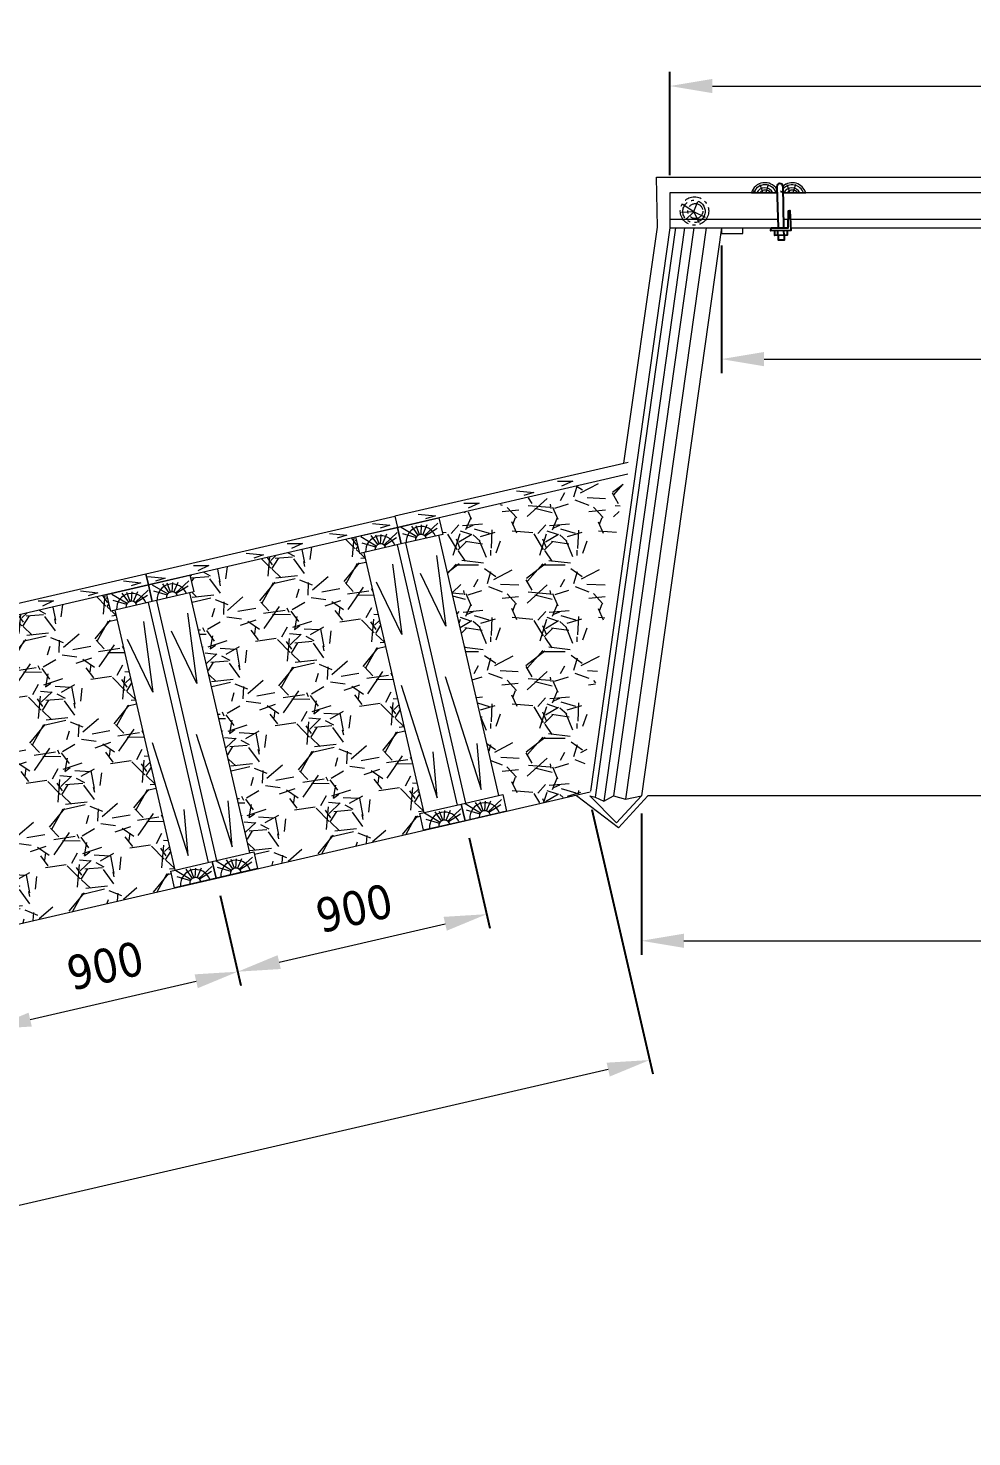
# Model space of a CAD drawing. Header units: millimetres. Extents: x 2161 to 3506, y -1213 to -250.
# Drawn here: x 2285.21 to 2318.44, y -526 to -476.4 of the extents above; entities that cross this region are included whole.
import ezdxf

# ---------------------------------------------------------------- set-up
doc = ezdxf.new("R2010")
doc.units = ezdxf.units.MM
doc.linetypes.add('ACAD_ISO10W100', pattern=[18, 12, -3, 0, -3])
doc.styles.add('стиль', font='TAHOMA.TTF')
doc.dimstyles.new('Копия DIN', dxfattribs={"dimtxt": 2, "dimasz": 2.5, "dimexe": 0.5, "dimexo": 0.625, "dimtad": 0, "dimdec": 0, "dimlfac": 100, "dimzin": 4, "dimdsep": 46, "dimtxsty": 'стиль', "dimcen": 2.5, "dimclre": 256, "dimclrt": 256, "dimadec": 0, "dimazin": 2, "dimtfac": 1, "dimtdec": 0, "dimtmove": 0, "dimatfit": 3, "dimfxl": 0, "dimtvp": 1, "dimtolj": 1, "dimtzin": 0, "dimlwd": 0, "dimarcsym": 0})

# ---------------------------------------------------------------- blocks, each defined once
blk = doc.blocks.new('*D466')
at = {"linetype": 'ByBlock', "lineweight": -2}
for p, q in [((2309.626760858512, -484.0573893767735), (2309.626760858512, -488.5567916807134)), ((2335.986486142586, -484.0573893767735), (2335.986486142586, -488.5567916807134))]:
    blk.add_line(p, q, dxfattribs=at)
at = {"color": 0, "linetype": 'ByBlock', "lineweight": 0}
blk.add_line((2311.126760858512, -488.0567916807134), (2334.486486142586, -488.0567916807134), dxfattribs=at)
at = {"color": 0, "lineweight": -2}
for points in [[(2311.126760858512, -487.8067916807134), (2311.126760858512, -488.3067916807134), (2309.626760858512, -488.0567916807134)], [(2334.486486142586, -487.8067916807134), (2334.486486142586, -488.3067916807134), (2335.986486142586, -488.0567916807134)]]:
    blk.add_solid(points, dxfattribs=at)
at = {"layer": 'Defpoints', "color": 0, "lineweight": -2}
for p in [(2309.626760858512, -483.4323893767735), (2335.986486142586, -483.4323893767735), (2335.986486142586, -488.0567916807134)]:
    blk.add_point(p, dxfattribs=at)
at = {"lineweight": 0, "insert": (2327.90559007691, -486.806825260297), "char_height": 1.2, "attachment_point": 5, "style": 'стиль'}
blk.add_mtext('\\A1;2640', dxfattribs=at)
blk = doc.blocks.new('*D467')
at = {"linetype": 'ByBlock', "lineweight": -2}
for p, q in [((2307.806623500045, -481.5773893767801), (2307.806623500045, -477.9415538095503)), ((2337.806623500045, -481.577389376774), (2337.806623500045, -477.9415538095503))]:
    blk.add_line(p, q, dxfattribs=at)
at = {"color": 0, "linetype": 'ByBlock', "lineweight": 0}
blk.add_line((2309.306623500045, -478.4415538095503), (2336.306623500045, -478.4415538095503), dxfattribs=at)
at = {"color": 0, "lineweight": -2}
for points in [[(2309.306623500045, -478.1915538095503), (2309.306623500045, -478.6915538095503), (2307.806623500045, -478.4415538095503)], [(2336.306623500045, -478.1915538095503), (2336.306623500045, -478.6915538095503), (2337.806623500045, -478.4415538095503)]]:
    blk.add_solid(points, dxfattribs=at)
at = {"layer": 'Defpoints', "color": 0, "lineweight": -2}
for p in [(2337.806623500045, -478.4415538095503), (2307.806623500045, -482.2023893767801), (2337.806623500045, -482.202389376774)]:
    blk.add_point(p, dxfattribs=at)
at = {"lineweight": 0, "insert": (2322.806623500045, -477.1915873891339), "char_height": 1.2, "attachment_point": 5, "style": 'стиль'}
blk.add_mtext('\\A1;3000', dxfattribs=at)
blk = doc.blocks.new('*D468')
at = {"linetype": 'ByBlock', "lineweight": -2}
for p, q in [((2306.806623500045, -504.0573893767735), (2306.806623500045, -509.0376829142563)), ((2338.806623500045, -504.0573893767735), (2338.806623500045, -509.0376829142563))]:
    blk.add_line(p, q, dxfattribs=at)
at = {"color": 0, "linetype": 'ByBlock', "lineweight": 0}
blk.add_line((2308.306623500045, -508.5376829142563), (2337.306623500045, -508.5376829142563), dxfattribs=at)
at = {"color": 0, "lineweight": -2}
for points in [[(2308.306623500045, -508.2876829142563), (2308.306623500045, -508.7876829142563), (2306.806623500045, -508.5376829142563)], [(2337.306623500045, -508.2876829142563), (2337.306623500045, -508.7876829142563), (2338.806623500045, -508.5376829142563)]]:
    blk.add_solid(points, dxfattribs=at)
at = {"layer": 'Defpoints', "color": 0, "lineweight": -2}
for p in [(2306.806623500045, -503.4323893767735), (2338.806623500045, -503.4323893767735), (2338.806623500045, -508.5376829142563)]:
    blk.add_point(p, dxfattribs=at)
at = {"lineweight": 0, "insert": (2322.806623500045, -507.2877164938399), "char_height": 1.2, "attachment_point": 5, "style": 'стиль'}
blk.add_mtext('\\A1;3200', dxfattribs=at)
blk = doc.blocks.new('*D470')
at = {"linetype": 'ByBlock', "lineweight": -2}
for p, q in [((2300.739078267723, -504.9174625065311), (2301.471152789015, -508.0884256336902)), ((2291.969747684655, -506.942021995626), (2292.701822205947, -510.1129851227851))]:
    blk.add_line(p, q, dxfattribs=at)
at = {"color": 0, "linetype": 'ByBlock', "lineweight": 0}
blk.add_line((2294.050901775954, -509.2883735088767), (2299.897122164666, -507.9386671828133), dxfattribs=at)
at = {"color": 0, "lineweight": -2}
for points in [[(2299.84088440108, -507.6950746666171), (2299.953359928251, -508.1822596990097), (2301.358677261844, -507.6012406012975)], [(2293.994664012368, -509.0447809926804), (2294.107139539539, -509.5319660250731), (2292.589346678776, -509.6258000903925)]]:
    blk.add_solid(points, dxfattribs=at)
at = {"layer": 'Defpoints', "color": 0, "lineweight": -2}
for p in [(2300.598483858757, -504.3084812160403), (2291.829153275689, -506.3330407051353), (2301.358677261844, -507.6012406012975)]:
    blk.add_point(p, dxfattribs=at)
at = {"lineweight": 0, "insert": (2296.693011996448, -507.3963757383901), "char_height": 1.2, "attachment_point": 5, "rotation": 12.999999999999917, "style": 'стиль'}
blk.add_mtext('\\A1;900', dxfattribs=at)
blk = doc.blocks.new('*D471')
at = {"linetype": 'ByBlock', "lineweight": -2}
for p, q in [((2291.969747684655, -506.942021995626), (2292.701822205947, -510.1129851227853)), ((2283.200417101588, -508.9665814847207), (2283.932491622881, -512.13754461188))]:
    blk.add_line(p, q, dxfattribs=at)
at = {"color": 0, "linetype": 'ByBlock', "lineweight": 0}
blk.add_line((2285.281571192887, -511.3129329979715), (2291.127791581598, -509.9632266719085), dxfattribs=at)
at = {"color": 0, "lineweight": -2}
for points in [[(2291.071553818012, -509.7196341557122), (2291.184029345183, -510.2068191881049), (2292.589346678776, -509.6258000903927)], [(2285.225333429301, -511.0693404817753), (2285.337808956473, -511.5565255141679), (2283.820016095709, -511.6503595794873)]]:
    blk.add_solid(points, dxfattribs=at)
at = {"layer": 'Defpoints', "color": 0, "lineweight": -2}
for p in [(2291.829153275689, -506.3330407051353), (2283.059822692623, -508.35760019423), (2292.589346678776, -509.6258000903927)]:
    blk.add_point(p, dxfattribs=at)
at = {"lineweight": 0, "insert": (2287.923681413381, -509.4209352274851), "char_height": 1.2, "attachment_point": 5, "rotation": 12.999999999999917, "style": 'стиль'}
blk.add_mtext('\\A1;900', dxfattribs=at)
blk = doc.blocks.new('223')
at = {"color": 7, "lineweight": 15}
for points in [[(3696.820343833757, -1073.215251530896), (3696.820984077176, -1073.615251530896), (3687.820984077176, -1073.615251530896), (3687.820632248237, -1073.215251530896), (3696.820343833757, -1073.215251530896)], [(3687.870451148361, -1073.322821691869), (3688.446153862564, -1073.520907086582), (3688.087514424971, -1073.54921320907)], [(3689.52205326575, -1073.313386317707), (3690.050576532691, -1073.4360117042), (3689.625866959328, -1073.520907086582)], [(3691.428500036754, -1073.303950943544), (3692.004202750957, -1073.502036338258), (3691.645563313365, -1073.530342460745)], [(3692.910218324802, -1073.29452706192), (3693.438741591743, -1073.417152448414), (3693.01403201838, -1073.502047830796)], [(3694.44665705773, -1073.285091687758), (3695.022359771932, -1073.483177082471), (3694.66372033434, -1073.511483204959)], [(3696.002911849634, -1073.285091687758), (3696.578614563836, -1073.483177082471), (3696.219975126244, -1073.511483204959)]]:
    blk.add_lwpolyline(points, dxfattribs=at)
blk = doc.blocks.new('*D402')
at = {"linetype": 'ByBlock', "lineweight": -2}
for p, q in [((2305.063616732449, -503.9170627388064), (2307.21212942441, -513.223293629632)), ((2230.584433603186, -521.1139384192898), (2232.732507618254, -530.4182691917354))]:
    blk.add_line(p, q, dxfattribs=at)
at = {"color": 0, "linetype": 'ByBlock', "lineweight": 0}
blk.add_line((2305.638098800061, -513.0735351787553), (2234.08158718826, -529.593657577827), dxfattribs=at)
at = {"color": 0, "lineweight": -2}
for points in [[(2305.581861036474, -512.829942662559), (2305.694336563646, -513.3171276949515), (2307.099653897239, -512.7361085972395)], [(2234.025349424674, -529.3500650616306), (2234.137824951846, -529.8372500940233), (2232.620032091082, -529.9310841593428)]]:
    blk.add_solid(points, dxfattribs=at)
at = {"layer": 'Defpoints', "color": 0, "lineweight": -2}
for p in [(2304.923022323484, -503.3080814483156), (2230.44383919422, -520.5049571287989), (2232.620032091082, -529.9310841593428)]:
    blk.add_point(p, dxfattribs=at)
at = {"lineweight": 0, "insert": (2269.577573988159, -520.1109549887378), "char_height": 1.2, "attachment_point": 5, "rotation": 12.999999999999917, "style": 'стиль'}
blk.add_mtext('\\A1;8000', dxfattribs=at)

msp = doc.modelspace()

# ---------------------------------------------------------------- hatches: boundary and pattern name
at = {"lineweight": 0}
h = msp.add_hatch(dxfattribs=at)
h.set_pattern_fill('GRAVEL', scale=0.12, style=0)
h.set_pattern_definition([(228.0128, (-2079.349731126352, 417.7042558110588), (-24.38402071907521, -27.43203370741509), [0.4100652, -40.5966]), (184.9697, (-2079.624051126352, 417.3994558110588), (36.57605916741495, 3.04797849046495), [0.7036859999999999, -69.6648]), (132.5104, (-2080.325091126352, 417.3384958110587), (30.47997782199803, -33.52803275095249), [0.4961783999999999, -49.12164]), (267.2737, (-2081.513811126352, 416.5764958110587), (3.047986764993807, 60.95998038403971), [0.640806, -63.43968]), (292.8337, (-2081.544291126352, 415.9364158110588), (-15.24004326660229, 36.57602079606134), [0.6283608, -62.20776]), (357.2737, (-2081.300451126352, 415.3572958110587), (-60.95998038403971, 3.04798676499381), [0.640806, -63.43968]), (37.6942, (-2080.660371126351, 415.3268158110588), (-39.62402503348792, -30.47997282838187), [0.8474327999999999, -83.89572000000001]), (72.2553, (-2079.989811126352, 415.8449758110588), (21.33604267856063, 67.05601944724367), [0.800064, -79.20636]), (121.4296, (-2079.745971126352, 416.6069758110588), (-24.38400628231738, 39.62395339196723), [0.6429756, -63.6546]), (175.2364, (-2080.081251126352, 417.1556158110588), (33.52797366366534, -3.047971395265387), [0.7340555999999994, -35.96867999999996]), (222.3974, (-2080.812771126351, 417.2165758110588), (-36.57600110068765, -33.52795638076436), [0.9492936, -93.98016]), (138.8141, (-2078.496291126352, 416.5460158110588), (-21.33598640906968, 18.28797186854881), [0.324006, -32.07671999999999]), (171.4692, (-2078.740131126352, 416.7593758110588), (39.62393951470968, -6.096015360054838), [0.6164183999999993, -61.02551999999996]), (225, (-2079.349731126352, 416.8508158110588), (-6.394884621840901e-16, -3.047997922440237), [0.4310508, -3.879468]), (203.1986, (-2079.563091126352, 417.2165758110588), (15.240051390709, 6.096026729167518), [0.2321292, -22.98071999999999]), (291.8014, (-2079.776451126352, 417.1251358110588), (-3.048002138273411, 9.144005890478237), [0.3282791999999999, -16.08576]), (30.9638, (-2079.654531126352, 416.8203358110588), (9.143990345769872, 6.096004750392662), [0.5331839999999993, -17.23955999999998]), (161.5651, (-2079.197331126352, 417.0946558110588), (6.096002781817178, -3.047995466958092), [0.3855444, -9.253079999999999]), (16.38950000000001, (-2081.544291126352, 417.1251358110588), (30.48001681676322, 9.143980979961364), [0.5401056000000001, -53.47056]), (70.3462, (-2081.026131126352, 417.2775358110588), (-12.19196602641181, -33.527952586254), [0.4531188, -44.85863999999999]), (293.1986, (-2079.197331126352, 417.7042558110588), (-6.096026729167517, 15.240051390709), [0.4642559999999999, -22.74864]), (343.6105, (-2079.014451126352, 417.2775358110588), (-30.48001681676322, 9.143980979961373), [0.5401055999999994, -53.47055999999996]), (339.444, (-2081.544291126352, 415.2353758110588), (-15.24001891710709, 6.095992603260165), [0.520842, -25.52124]), (294.7751, (-2081.056611126352, 415.0524958110587), (-15.23996448435221, 33.52798443138801), [0.4364063999999996, -43.20431999999995]), (66.80140000000002, (-2079.166851126352, 414.6562558110588), (6.096026729167521, 15.240051390709), [0.4642559999999999, -22.74864]), (17.35400000000001, (-2078.983971126352, 415.0829758110588), (-39.62400213823195, -12.19198161072676), [0.5109395999999999, -50.58287999999999]), (69.444, (-2080.660371126351, 414.6562558110588), (-6.095992603260173, -15.24001891710709), [0.2604216, -25.78176]), (101.3098999999999, (-2079.349731126352, 414.6562558110588), (-3.047984955464818, 12.19196095308314), [0.1554179999999999, -15.38639999999999]), (165.9638, (-2079.380211126352, 414.8086558110588), (9.144006425636608, -3.04799472494837), [0.6283608, -11.93886]), (186.0090000000001, (-2079.989811126352, 414.9610558110588), (30.47995505331354, 3.04799288225743), [0.5823204, -57.64968]), (303.6901, (-2079.654531126352, 416.5460158110588), (-3.048001045568679, 6.095994119078207), [0.4395888, -10.550136]), (353.1572, (-2079.410691126352, 416.1802558110588), (51.8160214279721, -6.096027301985807), [0.7674683999999999, -75.97919999999999]), (60.94540000000001, (-2078.648691126352, 416.0888158110588), (-12.19197163899491, -21.33594913300095), [0.3138096, -31.06728]), (90, (-2078.496291126352, 416.3631358110588), (-3.048, 3.048), [0.18288, -2.86512]), (120.2564, (-2080.050771126352, 415.0524958110587), (12.19197416020333, -21.33598923897307), [0.4234403999999999, -41.92068]), (48.01279999999999, (-2080.264131126351, 415.4182558110588), (24.38402071907521, 27.43203370741509), [0.8201316, -40.18656]), (0, (-2079.715491126351, 416.0278558110588), (3.048, 3.048), [0.79248, -2.25552]), (325.3048, (-2078.923011126352, 416.0278558110588), (-30.47994718914443, 21.33600202858172), [0.481932, -47.71116]), (254.0546, (-2078.526771126352, 415.7535358110588), (-3.048007775641769, -12.19202904384435), [0.4437948, -21.74604]), (207.646, (-2078.648691126352, 415.3268158110588), (-57.91197965882726, -30.48001916966807), [0.7225739999999999, -71.535]), (175.4261, (-2079.288771126352, 414.9915358110588), (-39.62400912569701, 3.047985253463354), [0.7644347999999993, -75.67895999999992]), (175.4261, (-2079.288771126352, 414.9915358110588), (-39.62400912569701, 3.047985253463354), [0.7644347999999993, -75.67895999999992])])
h.paths.add_polyline_path([(2306.203468085266, -492.1496221627017), (2299.693572698116, -493.6701944227896), (2299.83723808169, -494.2614391059081), (2299.679710656606, -494.2944920454057), (2301.786466470218, -503.4061815408896), (2301.936659985447, -503.3737251423918), (2302.070616184405, -503.9579497202756), (2304.669352719413, -503.3475283937099)])
h = msp.add_hatch(dxfattribs=at)
h.set_pattern_fill('GRAVEL', scale=0.12, angle=13, style=0)
h.set_pattern_definition([(241.0128, (-1491.299935609375, -263.8744689515721), (-17.58819494249036, -32.21416363058341), [0.4100652, -40.5966]), (197.9697, (-1491.498659724182, -264.2331655205462), (34.95297116549519, 11.19768207267192), [0.7036859999999999, -69.6648]), (145.5104, (-1492.168019098126, -264.4502628068327), (37.24094428247516, -25.81220829623099), [0.4961783999999999, -49.12164]), (280.2737000000001, (-1493.154859578128, -265.4601366135186), (-10.74314479849951, 60.08322787251495), [0.640806, -63.43968]), (305.8337, (-1493.040571706838, -266.0906679127228), (-23.07725638678619, 32.21031595157609), [0.6283608, -62.20776]), (10.27370000000003, (-1492.672707655649, -266.60009303955), (-60.08322787251495, -10.7431447984995), [0.640805999999999, -63.43967999999993]), (50.6942, (-1492.042176356445, -266.4858051682602), (-31.75196181481455, -38.61223930807346), [0.8474327999999999, -83.89572000000001]), (85.2553, (-1491.505363404122, -265.8300823964904), (5.704879012209489, 70.13694330911872), [0.800064, -79.20636]), (134.4296, (-1491.439185710934, -265.0327603420328), (-32.67249587382036, 33.12318611124353), [0.6429756, -63.6546]), (188.2364, (-1491.889289652711, -264.5736035391894), (33.35429824975815, 4.572300939786578), [0.7340555999999997, -35.96867999999998]), (235.3974, (-1492.615773858775, -264.6787621353137), (-28.09641142421381, -40.89644704212396), [0.9492936, -93.98016]), (151.8141, (-1490.207821912101, -264.8110411075896), (-24.90304501330312, 13.01969969616186), [0.324006, -32.07671999999999]), (184.4692, (-1490.493407865653, -264.6580015756583), (39.97968559453464, 2.973672089783056), [0.6164183999999997, -61.02551999999999]), (238, (-1491.107953381555, -264.7060353396623), (0.6856503462908407, -2.969877933153356), [0.4310508, -3.879468]), (216.1986, (-1491.398123076215, -264.3976453017213), (13.47814222086082, 9.368051587626155), [0.2321292, -22.98071999999999]), (304.8014, (-1491.585445148828, -264.5347372574001), (-5.02683580692459, 8.223994317254894), [0.3282791999999999, -16.08576]), (43.96380000000001, (-1491.398084869165, -264.804299220601), (7.538327769717316, 7.996714812762255), [0.5331839999999998, -17.23955999999999]), (174.5651, (-1491.014311448773, -264.434162402383), (6.625412419377722, -1.598573287552151), [0.3855444, -9.253079999999999]), (29.38950000000002, (-1493.307975524158, -264.9324147293113), (27.64186779806208, 15.76613325918954), [0.5401056000000001, -53.47056]), (83.3462, (-1492.837378472071, -264.6673600931192), (-4.337338442745307, -35.41122894575053), [0.4531188, -44.85863999999999]), (306.1986, (-1491.151441611501, -263.84018641089), (-9.368051587626155, 13.47814222086083), [0.4642559999999995, -22.74863999999997]), (356.6105, (-1490.877257700144, -264.2148305561167), (-31.75576412274719, 2.053109420490301), [0.5401055999999997, -53.47055999999998]), (352.444, (-1492.882872019701, -266.7737403029399), (-16.22071818296562, 2.511494384145234), [0.520842, -25.52124]), (307.7751, (-1492.366552177688, -266.8422289702053), (-22.39152062980837, 29.2404182836118), [0.4364063999999998, -43.20431999999997]), (79.80140000000002, (-1490.436091998286, -266.8032098602189), (2.511520330436808, 16.22075750093006), [0.4642559999999999, -22.74864]), (30.354, (-1490.353890314748, -266.3462876173555), (-35.86584241260537, -20.79296297022307), [0.5109395999999999, -50.58287999999999]), (82.44400000000002, (-1491.891333177445, -267.1391787589027), (-2.511494384145243, -16.22071818296562), [0.2604216, -25.78176]), (114.3098999999999, (-1490.614284795734, -266.8443489090374), (-5.712459769435964, 11.19383435435863), [0.155418, -15.3864]), (178.9638, (-1490.678266135991, -266.7027114193006), (9.595295760355823, -0.912920931238967), [0.628360799999999, -11.93885999999998]), (199.0090000000001, (-1491.306524668166, -266.6913475841553), (29.01310656745176, 9.826371047746605), [0.5823204, -57.64968]), (316.6901, (-1491.336376295938, -265.0715884167728), (-4.341181280596862, 5.254103135894768), [0.4395888, -10.550136]), (6.157199999999976, (-1491.016507801704, -265.3731219465776), (51.85928792457701, 5.716282134958152), [0.7674683999999999, -75.97919999999999]), (73.94540000000002, (-1490.253468287928, -265.2908056418914), (-7.079947942851582, -23.53170701369902), [0.3138096, -31.06728]), (103, (-1490.166682863282, -264.9892339050376), (-3.655530771105497, 2.284229143825296), [0.1828799999999998, -2.865119999999996]), (133.2564, (-1491.386491791724, -266.6159642017041), (16.67904792711359, -18.04655177516438), [0.4234403999999999, -41.92068]), (61.01279999999999, (-1491.676661486384, -266.307574163763), (17.58819494249036, 32.21416363058342), [0.8201316, -40.18656]), (13, (-1491.279213256768, -265.5901810258147), (2.284229143825296, 3.655530771105497), [0.79248, -2.25552]), (338.3048000000001, (-1490.507044467827, -265.4119118142683), (-34.4983042691495, 13.93266542230372), [0.4819319999999995, -47.71115999999994]), (267.0546, (-1490.059251500129, -265.5900664046671), (-0.2272777458141597, -12.56520069209301), [0.4437948, -21.74604]), (220.646, (-1490.082055584518, -266.0332756312578), (-49.5711869233747, -42.72617913639834), [0.7225739999999999, -71.535]), (188.4261, (-1490.630308786086, -266.5039490974434), (-39.29409583524728, -5.943597041274939), [0.7644347999999997, -75.67895999999998]), (188.4261, (-1490.630308786086, -266.5039490974434), (-39.29409583524728, -5.943597041274939), [0.7644347999999997, -75.67895999999998])])
h.paths.add_polyline_path([(2290.930080249231, -495.6670588227927), (2291.066991397796, -496.2600861597254), (2290.917820652177, -496.2945249399356), (2293.027222073193, -505.4313463042453), (2293.164896834147, -505.3995615812202), (2293.301077430947, -505.9894245508041), (2299.132161085634, -504.6432128151448), (2298.996781121135, -504.0568177650577), (2299.143411595966, -504.0229654525698), (2297.031050154646, -494.8733228317325), (2296.883685663895, -494.9073446051486), (2296.748933903331, -494.3236706052464)])
h = msp.add_hatch(dxfattribs=at)
h.set_pattern_fill('GRAVEL', scale=0.12, angle=13, style=0)
h.set_pattern_definition([(241.0128, (-1500.069266192442, -265.8990284406669), (-17.58819494249036, -32.21416363058341), [0.4100652, -40.5966]), (197.9697, (-1500.26799030725, -266.2577250096411), (34.95297116549519, 11.19768207267192), [0.7036859999999999, -69.6648]), (145.5104, (-1500.937349681194, -266.4748222959276), (37.24094428247516, -25.81220829623099), [0.4961783999999999, -49.12164]), (280.2737000000001, (-1501.924190161196, -267.4846961026136), (-10.74314479849951, 60.08322787251495), [0.640806, -63.43968]), (305.8337, (-1501.809902289906, -268.1152274018177), (-23.07725638678619, 32.21031595157609), [0.6283608, -62.20776]), (10.27370000000003, (-1501.442038238717, -268.624652528645), (-60.08322787251495, -10.7431447984995), [0.640805999999999, -63.43967999999993]), (50.6942, (-1500.811506939513, -268.5103646573552), (-31.75196181481455, -38.61223930807346), [0.8474327999999999, -83.89572000000001]), (85.2553, (-1500.274693987189, -267.8546418855852), (5.704879012209489, 70.13694330911872), [0.800064, -79.20636]), (134.4296, (-1500.208516294002, -267.0573198311277), (-32.67249587382036, 33.12318611124353), [0.6429756, -63.6546]), (188.2364, (-1500.658620235778, -266.5981630282843), (33.35429824975815, 4.572300939786578), [0.7340555999999997, -35.96867999999998]), (235.3974, (-1501.385104441843, -266.7033216244086), (-28.09641142421381, -40.89644704212396), [0.9492936, -93.98016]), (151.8141, (-1498.977152495168, -266.8356005966845), (-24.90304501330312, 13.01969969616186), [0.324006, -32.07671999999999]), (184.4692, (-1499.26273844872, -266.6825610647531), (39.97968559453464, 2.973672089783056), [0.6164183999999997, -61.02551999999999]), (238, (-1499.877283964623, -266.7305948287572), (0.6856503462908407, -2.969877933153356), [0.4310508, -3.879468]), (216.1986, (-1500.167453659282, -266.4222047908161), (13.47814222086082, 9.368051587626155), [0.2321292, -22.98071999999999]), (304.8014, (-1500.354775731896, -266.5592967464949), (-5.02683580692459, 8.223994317254894), [0.3282791999999999, -16.08576]), (43.96380000000001, (-1500.167415452233, -266.8288587096959), (7.538327769717316, 7.996714812762255), [0.5331839999999998, -17.23955999999999]), (174.5651, (-1499.783642031841, -266.458721891478), (6.625412419377722, -1.598573287552151), [0.3855444, -9.253079999999999]), (29.38950000000002, (-1502.077306107225, -266.9569742184062), (27.64186779806208, 15.76613325918954), [0.5401056000000001, -53.47056]), (83.3462, (-1501.606709055138, -266.6919195822141), (-4.337338442745307, -35.41122894575053), [0.4531188, -44.85863999999999]), (306.1986, (-1499.920772194569, -265.8647458999849), (-9.368051587626155, 13.47814222086083), [0.4642559999999995, -22.74863999999997]), (356.6105, (-1499.646588283211, -266.2393900452117), (-31.75576412274719, 2.053109420490301), [0.5401055999999997, -53.47055999999998]), (352.444, (-1501.652202602769, -268.7982997920347), (-16.22071818296562, 2.511494384145234), [0.520842, -25.52124]), (307.7751, (-1501.135882760756, -268.8667884593003), (-22.39152062980837, 29.2404182836118), [0.4364063999999998, -43.20431999999997]), (79.80140000000002, (-1499.205422581354, -268.8277693493139), (2.511520330436808, 16.22075750093006), [0.4642559999999999, -22.74864]), (30.354, (-1499.123220897816, -268.3708471064503), (-35.86584241260537, -20.79296297022307), [0.5109395999999999, -50.58287999999999]), (82.44400000000002, (-1500.660663760512, -269.1637382479975), (-2.511494384145243, -16.22071818296562), [0.2604216, -25.78176]), (114.3098999999999, (-1499.383615378802, -268.8689083981323), (-5.712459769435964, 11.19383435435863), [0.155418, -15.3864]), (178.9638, (-1499.447596719059, -268.7272709083954), (9.595295760355823, -0.912920931238967), [0.628360799999999, -11.93885999999998]), (199.0090000000001, (-1500.075855251234, -268.7159070732502), (29.01310656745176, 9.826371047746605), [0.5823204, -57.64968]), (316.6901, (-1500.105706879006, -267.0961479058678), (-4.341181280596862, 5.254103135894768), [0.4395888, -10.550136]), (6.157199999999976, (-1499.785838384772, -267.3976814356724), (51.85928792457701, 5.716282134958152), [0.7674683999999999, -75.97919999999999]), (73.94540000000002, (-1499.022798870996, -267.3153651309863), (-7.079947942851582, -23.53170701369902), [0.3138096, -31.06728]), (103, (-1498.93601344635, -267.0137933941324), (-3.655530771105497, 2.284229143825296), [0.1828799999999998, -2.865119999999996]), (133.2564, (-1500.155822374792, -268.6405236907991), (16.67904792711359, -18.04655177516438), [0.4234403999999999, -41.92068]), (61.01279999999999, (-1500.445992069452, -268.332133652858), (17.58819494249036, 32.21416363058342), [0.8201316, -40.18656]), (13, (-1500.048543839836, -267.6147405149097), (2.284229143825296, 3.655530771105497), [0.79248, -2.25552]), (338.3048000000001, (-1499.276375050895, -267.4364713033632), (-34.4983042691495, 13.93266542230372), [0.4819319999999995, -47.71115999999994]), (267.0546, (-1498.828582083197, -267.6146258937619), (-0.2272777458141597, -12.56520069209301), [0.4437948, -21.74604]), (220.646, (-1498.851386167586, -268.0578351203526), (-49.5711869233747, -42.72617913639834), [0.7225739999999999, -71.535]), (188.4261, (-1499.399639369153, -268.5285085865383), (-39.29409583524728, -5.943597041274939), [0.7644347999999997, -75.67895999999998]), (188.4261, (-1499.399639369153, -268.5285085865383), (-39.29409583524728, -5.943597041274939), [0.7644347999999997, -75.67895999999998])])
h.paths.add_polyline_path([(2282.160749666164, -497.6916183118878), (2282.297660814729, -498.2846456488205), (2282.148490069109, -498.3190844290304), (2284.257891490125, -507.4559057933404), (2284.39556625108, -507.424121070315), (2284.531746847879, -508.013984039899), (2290.362830502567, -506.6677723042396), (2290.227450538068, -506.0813772541525), (2290.374081012897, -506.0475249416647), (2288.261719571579, -496.8978823208274), (2288.114355080827, -496.9319040942434), (2287.979603320263, -496.3482300943414)])

# ---------------------------------------------------------------- linework, layer by layer
at = {"color": 7, "lineweight": 15}
for p, q in [((2307.806623500045, -482.202389376774), (2307.806623500045, -483.4323893767735)), ((2311.58391892129, -482.202389376774), (2307.806623500045, -482.202389376774)), ((2310.679972150844, -482.202389376774), (2311.58391892129, -482.202389376774)), ((2333.563805923689, -482.202389376774), (2311.796218102875, -482.202389376774)), ((2311.796218102875, -482.202389376774), (2312.595537918042, -482.202389376774)), ((2307.80662350106, -483.4323893700178), (2305.009442548911, -503.2695859143274)), ((2308.004855658769, -483.4323893767735), (2305.177063233202, -503.4866779952548)), ((2308.330037837389, -483.4323893767735), (2305.484022446429, -503.6159125897587)), ((2308.649023708103, -483.4323893700178), (2305.828886349635, -503.4323893767735)), ((2309.082842246588, -483.4323893767735), (2306.245440014681, -503.5548293305995)), ((2309.626760858512, -483.4323893700178), (2306.806623500045, -503.4323893767735)), ((2307.806623500045, -483.1323893767724), (2311.611417590063, -483.1323893767724)), ((2307.806623500045, -483.4323893767735), (2311.974860081978, -483.4323893767735)), ((2309.626760858512, -483.4323893700178), (2309.626760858512, -483.6323893700167)), ((2310.376760858512, -483.6323893700167), (2310.376760858512, -483.4323893700178)), ((2311.81027200486, -483.1323893767724), (2311.980346905596, -483.1323893767724)), ((2312.052558583761, -483.1323893767724), (2333.307465442803, -483.1323893767724)), ((2312.06710577387, -483.4323893767735), (2337.806623500045, -483.4323893767735)), ((2309.626760858512, -483.6323893700167), (2310.376760858512, -483.6323893700167)), ((2299.664372902778, -494.2610966448239), (2301.77891281361, -503.4201752538053)), ((2297.033573727857, -494.8684644915524), (2299.14811363869, -504.0275431005336)), ((2298.202817805601, -494.5985232263396), (2300.317357716433, -503.7576018353213)), ((2298.495128825036, -494.5310379100362), (2300.609668735868, -503.6901165190179)), ((2290.895042319711, -496.2856561339185), (2293.009582230543, -505.4447347429002)), ((2288.264243144791, -496.893023980647), (2290.378783055623, -506.0521025896286)), ((2289.433487222533, -496.6230827154347), (2291.548027133365, -505.7821613244159)), ((2289.725798241969, -496.5555973991313), (2291.840338152801, -505.7146760081127)), ((2302.698031472418, -503.4323893767735), (2302.698031472418, -503.4323893767735))]:
    msp.add_line(p, q, dxfattribs=at)
at = {"color": 7, "lineweight": 0}
for p, q in [((2306.34610650975, -491.692192785606), (2298.123398426953, -493.5905545268349)), ((2306.327700610041, -492.1069637654954), (2298.214002682711, -493.9801585293171)), ((2262.758544806589, -513.0445194973158), (2305.007462034863, -503.2905883998109))]:
    msp.add_line(p, q, dxfattribs=at)
at = {"color": 7, "lineweight": 15}
for points in [[(2306.191328264911, -491.7197044452921), (2307.373327028648, -483.4059752517181), (2307.342513716279, -481.650322257113), (2338.082924848241, -481.650322257113), (2338.2235480318, -483.4594212530622), (2341.15733435343, -503.4323893767735), (2339.700576708169, -504.6328280877036), (2338.46244404367, -503.4334287969517), (2307.031226474, -503.4334287969517), (2306.001226024207, -504.5578682652097), (2304.526085293111, -503.4323893767735)], [(2311.093400025474, -482.202389376774), (2310.986625099061, -481.9212825362823)], [(2311.195742095127, -482.202389376774), (2311.283628275231, -481.8975334191594)], [(2312.051182909073, -482.202389376774), (2311.944407982662, -481.9212825362823)], [(2312.153524978724, -482.202389376774), (2312.24141115883, -481.8975334191594)], [(2310.749025564383, -482.1310506709318), (2310.872421932932, -482.202389376774)], [(2311.706808447981, -482.1310506709318), (2311.738655692116, -482.1494624054752)], [(2311.795918561465, -482.1825675854755), (2311.830204816529, -482.202389376774)], [(2303.850917828713, -492.349613286052), (2304.393479788543, -492.3502039256907), (2303.998752799807, -492.5284623112404)], [(2302.409295796502, -492.6921097253377), (2303.014802805828, -492.7556132716688), (2302.671722765885, -492.8638702296861)], [(2298.946684465342, -493.5108836664562), (2299.552191474667, -493.5743872127875), (2299.209111434724, -493.6826441708051)], [(2300.553833630095, -493.1301604826592), (2301.096395589926, -493.1307511222973), (2300.701668601189, -493.3090095078471)], [(2298.123398426953, -493.5905545268349), (2298.214002682711, -493.9801585293171), (2289.444672099644, -496.0047180184119), (2289.354067843886, -495.6151140159297), (2298.123398426953, -493.5905545268349)], [(2298.214002682711, -493.9801585293171), (2298.348973315317, -494.564780568188), (2296.887418218141, -494.902207149704), (2296.752447585533, -494.3175851108328), (2298.214002682711, -493.9801585293171)], [(2297.342627788546, -493.8424868716849), (2297.948134797873, -493.905990418016), (2297.605054757928, -494.0142473760336)], [(2299.675557779889, -493.6427319478013), (2299.810528412496, -494.2273539866721), (2298.348973315317, -494.564780568188), (2298.214002682711, -493.9801585293171), (2299.675557779889, -493.6427319478013)], [(2298.350035860594, -493.9742229554337), (2298.896886116447, -494.300104281456)], [(2298.946363461881, -494.2580494886546), (2298.71971388699, -493.94017850891)], [(2298.994597082403, -494.237091259222), (2298.880430257475, -493.9233967196985)], [(2299.045276304469, -494.2294393892357), (2299.068502722144, -493.897643800916)], [(2299.110005789629, -494.2387273978083), (2299.263709772014, -493.8834803372576)], [(2299.632122470617, -493.8374905559387), (2299.168234101056, -494.268334899328)], [(2295.826259706137, -494.1925680279516), (2296.431766715463, -494.2560715742827), (2296.088686675519, -494.3643285323)], [(2296.923908164968, -494.3034704768372), (2297.470758420819, -494.6293518028596)], [(2297.520235766255, -494.5872970100579), (2297.293586191363, -494.2694260303135)], [(2297.568469386775, -494.5663387806259), (2297.454302561848, -494.2526442411019)], [(2297.619148608843, -494.5586869106389), (2297.642375026517, -494.2268913223194)], [(2297.683878094002, -494.5679749192117), (2297.837582076388, -494.212727858661)], [(2298.205994774991, -494.1667380773426), (2297.742106405429, -494.5975824207314)], [(2298.187526163223, -494.3515337063138), (2297.766405036618, -494.6186663422524)], [(2298.390911067585, -494.1947389466445), (2298.872385329944, -494.3363911436015)], [(2299.613653858851, -494.0222861849101), (2299.192532732244, -494.289418820849)], [(2292.889700263549, -494.8898815262773), (2293.495207272876, -494.9533850726086), (2293.152127232932, -495.0616420306257)], [(2294.331322295761, -494.5473850869918), (2294.873884255592, -494.54797572663), (2294.479157266856, -494.7262341121802)], [(2296.964783371958, -494.5239864680477), (2297.446257634318, -494.6656386650049)], [(2299.586737863747, -494.9760482082212), (2299.924372962458, -497.4590063592056), (2299.025365077782, -495.6060591901323)], [(2291.034238097143, -495.3279322835987), (2291.576800056973, -495.3285229232369), (2291.182073068238, -495.5067813087869)], [(2298.035959842634, -495.2752054806544), (2298.373594941344, -497.7581636316385), (2297.474587056669, -495.9052164625652)], [(2289.427088932389, -495.7086554673958), (2290.032595941715, -495.7721590137273), (2289.689515901771, -495.8804159717449)], [(2290.906227196822, -495.6672914368962), (2291.041197829429, -496.2519134757669), (2289.579642732251, -496.5893400572829), (2289.444672099644, -496.0047180184119), (2290.906227196822, -495.6672914368962)], [(2290.177032878814, -496.2826089777492), (2289.950383303923, -495.9647379980051)], [(2290.225266499336, -496.2616507483169), (2290.111099674408, -495.9479562087933)], [(2290.275945721402, -496.2539988783307), (2290.299172139077, -495.9222032900108)], [(2290.340675206562, -496.2632868869029), (2290.494379188947, -495.9080398263522)], [(2290.86279188755, -495.8620500450331), (2290.398903517988, -496.2928943884232)], [(2289.444672099644, -496.0047180184119), (2289.579642732251, -496.5893400572829), (2288.118087635073, -496.9267666387988), (2287.983117002466, -496.3421445999276), (2289.444672099644, -496.0047180184119)], [(2288.1545775819, -496.328029965932), (2288.701427837752, -496.6539112919542)], [(2288.750905183188, -496.6118564991531), (2288.524255608296, -496.2939855194085)], [(2288.799138803708, -496.5908982697205), (2288.684971978782, -496.2772037301967)], [(2288.849818025775, -496.5832463997342), (2288.87304444345, -496.251450811414)], [(2288.914547510935, -496.5925344083063), (2289.068251493321, -496.2372873477559)], [(2289.436664191923, -496.1912975664367), (2288.972775822362, -496.6221419098264)], [(2289.418195580156, -496.3760931954086), (2288.997074453551, -496.6432258313473)], [(2289.580705277527, -495.9987824445286), (2290.127555533379, -496.3246637705503)], [(2289.621580484518, -496.2192984357391), (2290.103054746876, -496.3609506326963)], [(2290.844323275783, -496.0468456740049), (2290.423202149177, -496.3139783099438)], [(2288.19545278889, -496.5485459571425), (2288.67692705125, -496.6901981540997)], [(2289.266629259567, -497.2997649697488), (2289.604264358277, -499.7827231207331), (2288.705256473602, -497.92977595166)], [(2290.81740728068, -497.0006076973161), (2291.155042379391, -499.4835658483004), (2290.256034494716, -497.6306186792269)], [(2299.8920589466, -499.2326023204411), (2301.163118027614, -503.2073302037872), (2301.025509890655, -501.5906999508802)], [(2298.341280925486, -499.531759592874), (2299.612340006502, -503.5064874762199), (2299.474731869543, -501.8898572233126)], [(2291.122728363533, -501.2571618095359), (2292.393787444547, -505.2318896928816), (2292.256179307587, -503.615259439975)], [(2289.571950342419, -501.5563190819691), (2290.843009423435, -505.5310469653145), (2290.705401286475, -503.9144167124079)], [(2301.925068323328, -503.3864325956537), (2302.060038955935, -503.9710546345247), (2300.598483858757, -504.3084812160402), (2300.46351322615, -503.7238591771695), (2301.925068323328, -503.3864325956537)], [(2304.986486142593, -503.4323893767735), (2305.926234698306, -504.384579399911), (2306.806623500045, -503.4323893767735)], [(2304.986486142593, -503.4323893767735), (2305.177063233202, -503.4866779952548), (2305.484022446429, -503.6159125897587), (2305.828886349635, -503.4323893767735), (2306.245440014681, -503.5548293305995), (2306.806623500045, -503.4323893767735)], [(2300.46351322615, -503.7238591771695), (2300.598483858757, -504.3084812160402), (2299.136928761578, -504.6459077975564), (2299.001958128973, -504.0612857586854), (2300.46351322615, -503.7238591771695)], [(2300.451756780359, -503.8942020229771), (2299.987868410797, -504.3250463663668)], [(2300.595797865963, -503.7016869010685), (2301.142648121814, -504.027568227091)], [(2300.636673072953, -503.9222028922797), (2301.118147335312, -504.0638550892369)], [(2301.192125467249, -503.9855134342903), (2300.965475892357, -503.667642454545)], [(2301.240359087771, -503.964555204857), (2301.126192262844, -503.6508606653337)], [(2301.291038309837, -503.9569033348711), (2301.314264727512, -503.625107746551)], [(2301.355767794998, -503.9661913434435), (2301.509471777383, -503.6109442828924)], [(2301.877884475985, -503.5649545015737), (2301.413996106423, -503.9957988449634)], [(2301.859415864218, -503.7497501305451), (2301.438294737612, -504.0168827664842)], [(2299.169670170335, -504.0309344224719), (2299.716520426187, -504.3568157484946)], [(2299.210545377326, -504.2514504136829), (2299.692019639684, -504.3931026106404)], [(2299.765997771623, -504.3147609556938), (2299.539348196729, -503.9968899759489)], [(2299.814231392143, -504.2938027262607), (2299.700064567216, -503.9801081867369)], [(2299.86491061421, -504.2861508562743), (2299.888137031885, -503.9543552679544)], [(2299.92964009937, -504.295438864847), (2300.083344081755, -503.940191804296)], [(2300.433288168591, -504.0789976519486), (2300.012167041985, -504.3461302878874)], [(2293.155737740261, -505.4109920847483), (2293.290708372868, -505.9956141236191), (2291.829153275689, -506.3330407051353), (2291.694182643083, -505.7484186662643), (2293.155737740261, -505.4109920847483)], [(2291.694182643083, -505.7484186662643), (2291.829153275689, -506.3330407051353), (2290.367598178512, -506.670467286651), (2290.232627545905, -506.0858452477802), (2291.694182643083, -505.7484186662643)], [(2291.826467282895, -505.7262463901636), (2292.373317538748, -506.0521277161858)], [(2292.422794884184, -506.0100729233847), (2292.19614530929, -505.6922019436399)], [(2292.471028504704, -505.9891146939523), (2292.356861679777, -505.6754201544285)], [(2292.52170772677, -505.9814628239657), (2292.544934144445, -505.6496672356458)], [(2292.58643721193, -505.9907508325384), (2292.740141194316, -505.635503771987)], [(2293.108553892918, -505.5895139906685), (2292.644665523356, -506.0203583340582)], [(2293.09008528115, -505.7743096196402), (2292.668964154545, -506.0414422555788)], [(2290.400339587268, -506.0554939115668), (2290.94718984312, -506.3813752375892)], [(2290.441214794258, -506.2760099027775), (2290.922689056618, -506.417662099735)], [(2290.996667188555, -506.3393204447886), (2290.770017613663, -506.0214494650433)], [(2291.044900809076, -506.3183622153558), (2290.930733984149, -506.0046676758317)], [(2291.095580031143, -506.3107103453694), (2291.118806448818, -505.9789147570493)], [(2291.160309516303, -506.3199983539418), (2291.314013498688, -505.9647512933906)], [(2291.682426197292, -505.918761512072), (2291.21853782773, -506.3496058554614)], [(2291.663957585524, -506.1035571410436), (2291.242836458919, -506.3706897769823)], [(2291.867342489885, -505.9467623813741), (2292.348816752245, -506.0884145783315)]]:
    msp.add_lwpolyline(points, dxfattribs=at)
at = {"color": 7}
for points in [[(2311.577590650418, -481.9883684014542), (2311.620051822149, -483.4243975428738)], [(2311.792708358874, -481.9701363038596), (2311.814756841394, -483.429168020962)], [(2311.376673923966, -483.4300231129212), (2311.974798864908, -483.4357365084045), (2311.985756998286, -482.8365847510025), (2312.03780429643, -482.828118506129), (2312.071838711058, -483.5299945600212), (2311.365544851041, -483.5348404745212), (2311.376673923966, -483.4300231129212)], [(2311.936954961712, -483.5309200036002), (2311.936936428689, -483.6876672529627), (2311.504512124316, -483.7028553830981), (2311.503352879169, -483.5338949673326)], [(2311.614812185232, -483.6989812907717), (2311.613674327146, -483.5331380468281)], [(2311.830071611505, -483.6914206884988), (2311.824477220788, -483.5316917185276)], [(2311.830071611505, -483.6914206884988), (2311.830681036908, -483.8704121307067), (2311.640647594942, -483.8710591516204), (2311.634579282424, -483.6982870068435)]]:
    msp.add_lwpolyline(points, dxfattribs=at)
at = {"color": 7, "linetype": 'ACAD_ISO10W100', "lineweight": 0, "ltscale": 0.05}
for points in [[(2308.218091094747, -482.880130998515), (2308.659053708653, -482.8625022442441), (2308.794284686334, -482.5099181307608)], [(2308.847201586427, -483.2562181114657), (2308.670813569953, -482.8860082530567), (2308.271007994842, -482.6156936657401)], [(2308.365081933728, -483.1445683312934), (2308.670813569953, -482.868379498784), (2309.058859283764, -483.0622988051248)]]:
    msp.add_lwpolyline(points, dxfattribs=at)
for centre, radius in [((2308.677408995322, -482.8440218447916), 0.5), ((2308.659053708653, -482.8566249897061), 0.3937188765685278), ((2308.706093153855, -482.8448734899733), 0.2644373327766516)]:
    msp.add_circle(centre, radius, dxfattribs=at)
at = {"color": 7, "lineweight": 15}
for centre, radius, start, end in [((2311.158863592643, -482.3461356357541), 0.5, 32.57452953417717, 163.2921038697964), ((2311.158863592643, -482.3461356357541), 0.4260955202662444, 19.71592301897929, 160.2840769810207), ((2311.148988037869, -482.3487361930068), 0.3205902425452223, 27.16096028538256, 152.8390397146174), ((2311.172747490295, -482.3487361930068), 0.2414315940495726, 37.31255219431686, 142.6874478056831), ((2312.116646476242, -482.3461356357541), 0.5, 16.70789613020357, 130.4897589813435), ((2312.116646476242, -482.3461356357541), 0.4260955202662444, 19.71592301897929, 139.1820672143354), ((2312.10677092147, -482.3487361930068), 0.3205902425452223, 27.16096028538256, 152.8390397146174), ((2312.130530373895, -482.3487361930068), 0.2414315940495726, 37.31255219431686, 142.6874478056831), ((2311.168789251701, -482.3447774992958), 0.1543586032785242, 67.28695266422126, 112.7130473357787), ((2312.116646476242, -482.3461356357541), 0.4260955202662444, 152.5114881238835, 160.2840769810207), ((2312.1265721353, -482.3447774992958), 0.1543586032785242, 67.28695266422126, 112.7130473357787), ((2299.05737545931, -494.486571228638), 0.5367129526174379, 21.91252387001219, 184.0874761300071), ((2297.631247763683, -494.8158187500414), 0.5367129526174379, 21.91252387001219, 184.0874761300071), ((2299.049583571074, -494.4296200320391), 0.2002269769505321, 20.43413259689462, 185.5658674031195), ((2297.623455875446, -494.7588675534427), 0.2002269769505321, 20.43413259689462, 185.5658674031195), ((2290.288044876243, -496.5111307177328), 0.5367129526174379, 21.91252387001219, 184.0874761300071), ((2288.861917180615, -496.8403782391362), 0.5367129526174379, 21.91252387001219, 184.0874761300071), ((2290.280252988006, -496.4541795211339), 0.2002269769505321, 20.43413259689462, 185.5658674031195), ((2288.854125292379, -496.7834270425373), 0.2002269769505321, 20.43413259689462, 185.5658674031195), ((2301.303137464678, -504.2140351742732), 0.5367129526174379, 21.91252387001219, 184.0874761300071), ((2299.877009769051, -504.5432826956764), 0.5367129526174379, 21.91252387001219, 184.0874761300071), ((2299.869217880814, -504.4863314990777), 0.2002269769505321, 20.43413259689462, 185.5658674031195), ((2301.295345576442, -504.1570839776743), 0.2002269769505321, 20.43413259689462, 185.5658674031195), ((2292.533806881611, -506.2385946633678), 0.5367129526174379, 21.91252387001219, 184.0874761300071), ((2291.107679185984, -506.5678421847712), 0.5367129526174379, 21.91252387001219, 184.0874761300071), ((2291.099887297747, -506.5108909881725), 0.2002269769505321, 20.43413259689462, 185.5658674031195), ((2292.526014993375, -506.1816434667691), 0.2002269769505321, 20.43413259689462, 185.5658674031195)]:
    msp.add_arc(centre, radius, start, end, dxfattribs=at)
at = {"color": 7}
msp.add_arc((2311.68571876552, -481.9859689739472), 0.1081547341924243, 8.417724971697941, 181.2712189646844, dxfattribs=at)

# ---------------------------------------------------------------- block references
at = {"color": 7, "lineweight": 0, "rotation": 12.99999999999991}
msp.add_blockref('223', (-1554.137912446579, -281.5099339185218), dxfattribs=at)

# ---------------------------------------------------------------- dimensions: what is measured, and where the dimension line sits
at = {"color": 7, "lineweight": 0}
for base, p1, p2, picture, middle in [((2337.806623500045, -478.4415538095503), (2307.806623500045, -482.2023893767801), (2337.806623500045, -482.202389376774), '*D467', (2322.806623500045, -477.1915873891339)), ((2338.806623500045, -508.5376829142563), (2306.806623500045, -503.4323893767735), (2338.806623500045, -503.4323893767735), '*D468', (2322.806623500045, -507.2877164938399))]:
    dim = msp.add_linear_dim(base=base, p1=p1, p2=p2, dimstyle='Копия DIN', override={"dimtxt": 1.2, "dimasz": 1.5, "dimtix": 1}, dxfattribs=at)
    dim.commit()
    dim.dimension.update_dxf_attribs({"geometry": picture, "text_midpoint": middle})
dim = msp.add_linear_dim(base=(2335.986486142586, -488.0567916807134), p1=(2309.626760858512, -483.4323893767735), p2=(2335.986486142586, -483.4323893767735), text='2640', dimstyle='Копия DIN', override={"dimtxt": 1.2, "dimasz": 1.5, "dimtix": 1}, dxfattribs=at)
dim.commit()
dim.dimension.update_dxf_attribs({"geometry": '*D466', "text_midpoint": (2327.90559007691, -488.0567916807134), "dimtype": 160})
dim = msp.add_linear_dim(base=(2232.620032091082, -529.9310841593428), p1=(2304.923022323484, -503.3080814483156), p2=(2230.44383919422, -520.5049571287989), angle=12.99999999999991, text='8000', dimstyle='Копия DIN', override={"dimtxt": 1.2, "dimasz": 1.5, "dimtix": 1}, dxfattribs=at)
dim.commit()
dim.dimension.update_dxf_attribs({"geometry": '*D402', "text_midpoint": (2269.577573988159, -520.1109549887378)})
for base, p1, p2, picture, middle in [((2301.358677261844, -507.6012406012975), (2291.829153275689, -506.3330407051353), (2300.598483858757, -504.3084812160402), '*D470', (2296.693011996448, -507.3963757383901)), ((2292.589346678776, -509.6258000903927), (2283.059822692623, -508.3576001942299), (2291.829153275689, -506.3330407051353), '*D471', (2287.923681413381, -509.4209352274851))]:
    dim = msp.add_linear_dim(base=base, p1=p1, p2=p2, angle=12.99999999999991, dimstyle='Копия DIN', override={"dimtxt": 1.2, "dimasz": 1.5, "dimtix": 1}, dxfattribs=at)
    dim.commit()
    dim.dimension.update_dxf_attribs({"geometry": picture, "text_midpoint": middle})

doc.saveas('drawing.dxf')
